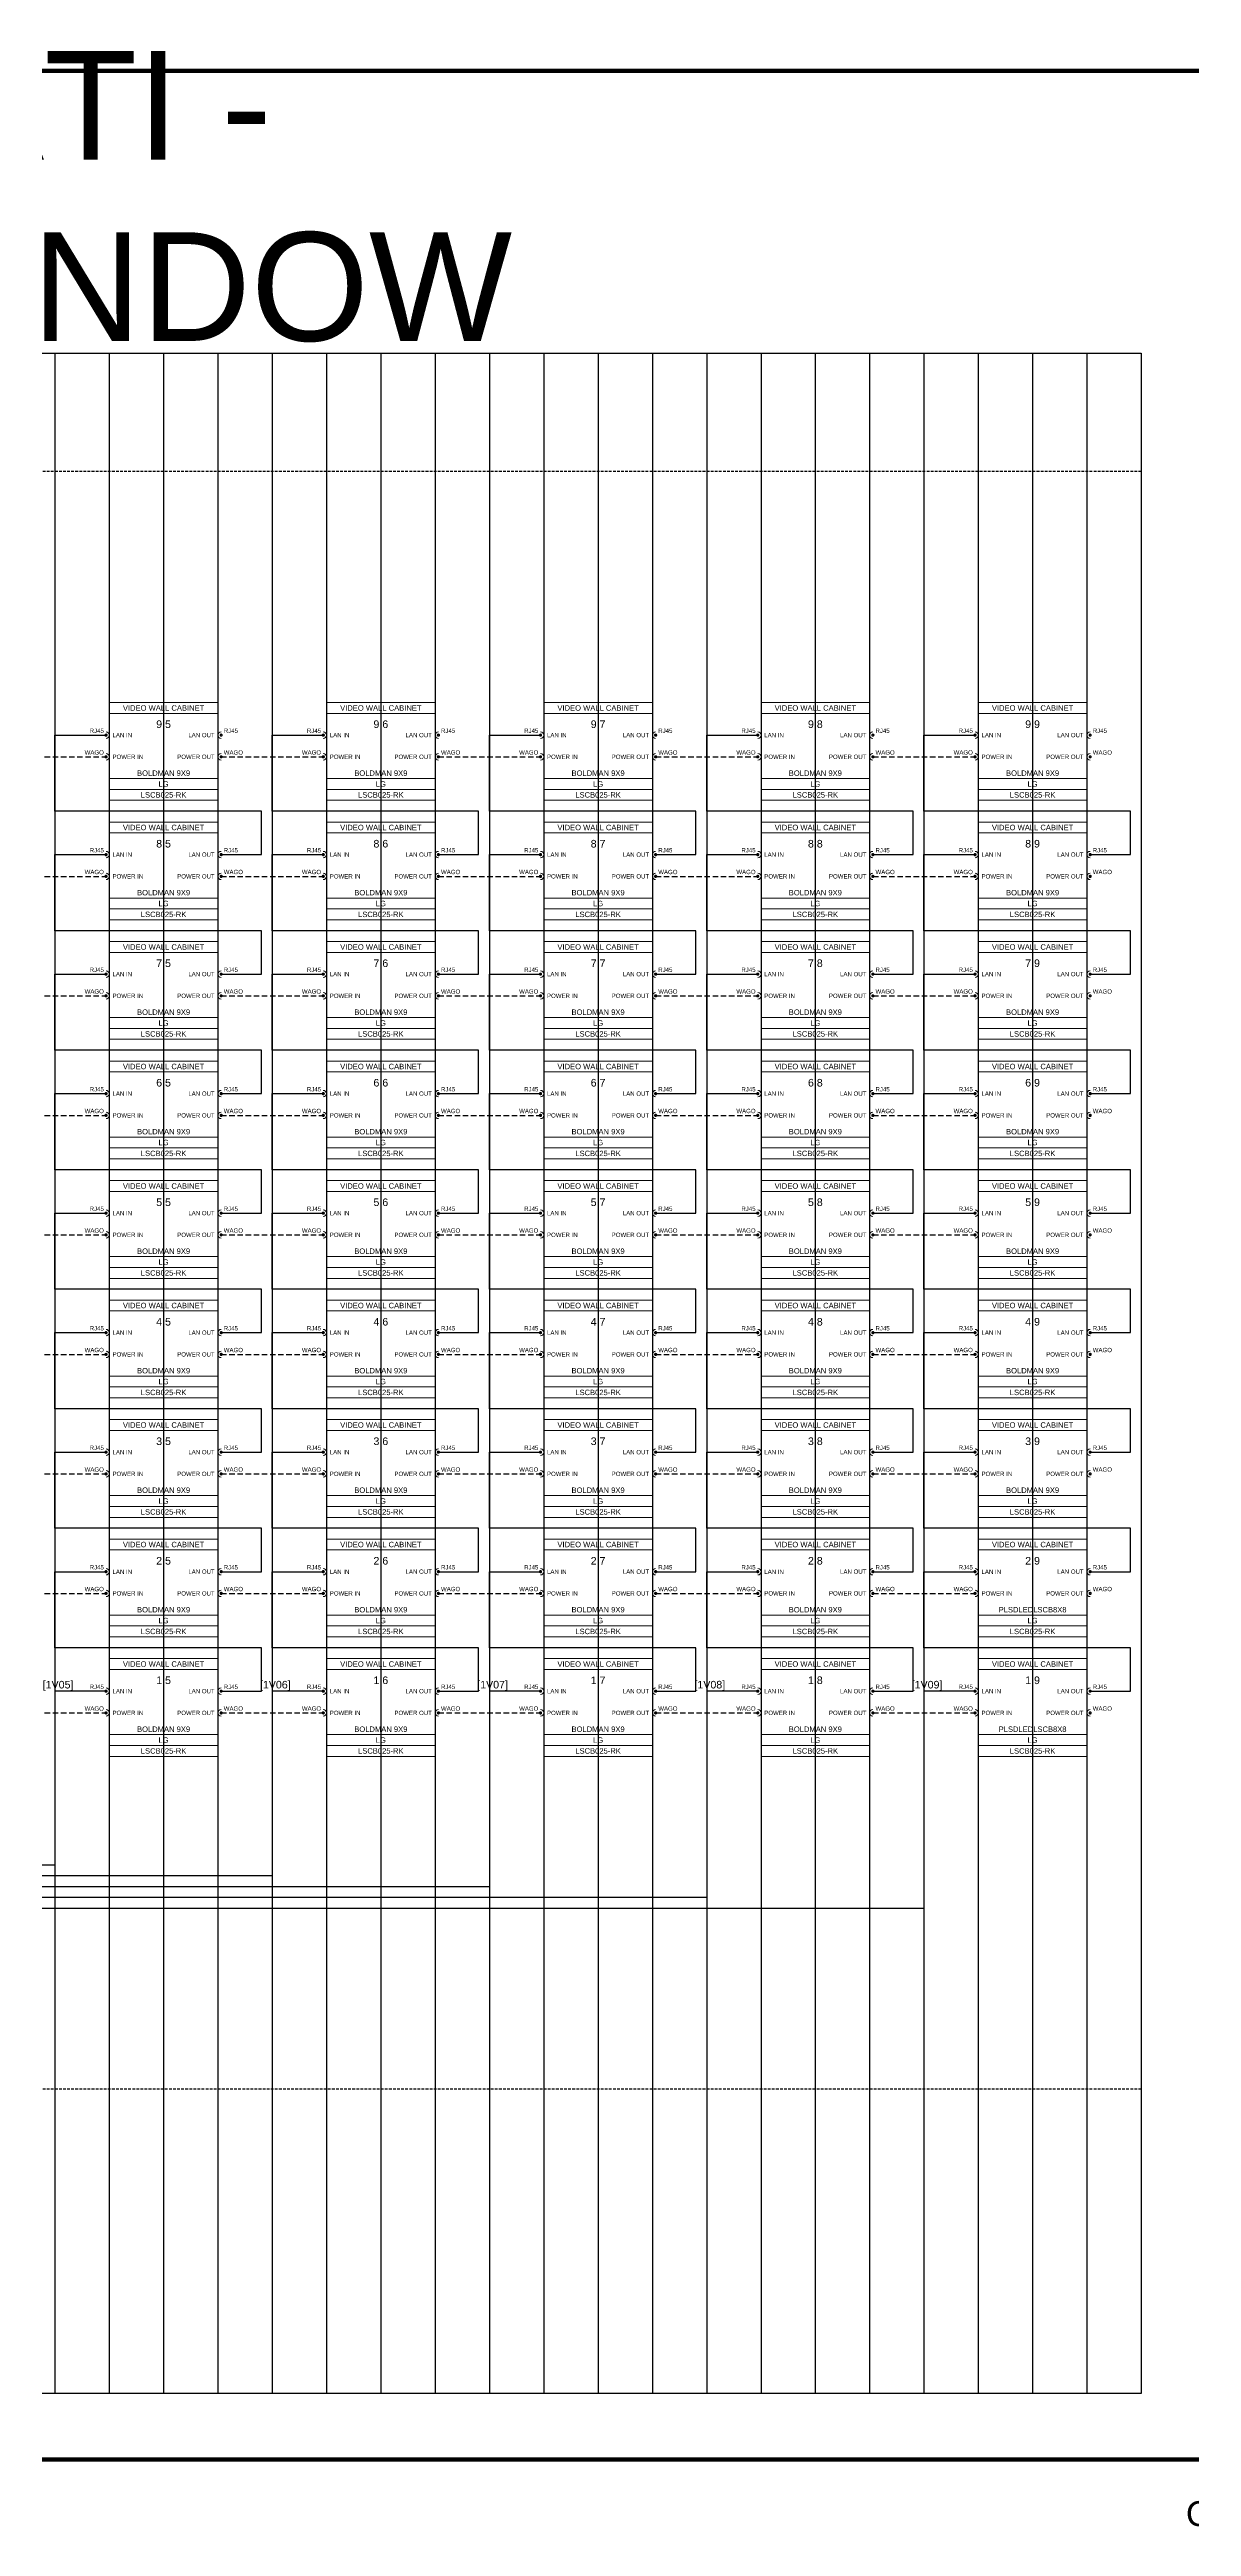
# Model space of a CAD drawing. Header units: millimetres. Extents: x -71336 to -35435, y -26189 to 22712.
# Drawn here: x -47948 to -47422, y 4027 to 5167 of the extents above; entities that cross this region are included whole.
import ezdxf
from ezdxf.enums import TextEntityAlignment as Align

# ---------------------------------------------------------------- set-up
doc = ezdxf.new("R2010")
doc.units = ezdxf.units.MM
doc.linetypes.add('DASHED', pattern=[0.75, 0.5, -0.25])
doc.linetypes.add('DASHED2', pattern=[0.375, 0.25, -0.125])
for name, color, linetype in [('SC - 3 Core Flex', 7, 'DASHED'), ('SC - Cat - Red - AV', 1, 'Continuous'), ('SC - Text', 7, 'Continuous')]:
    doc.layers.add(name, color=color, linetype=linetype)
doc.layers.add('SC - Equipment', color=7, linetype='Continuous', lineweight=13)
doc.layers.add('SC - Titlesheet - Model', color=250, linetype='Continuous', plot=False)
doc.layers.add('SC - Xlines', color=252, linetype='Continuous', plot=False)
doc.styles.add('ARIAL', font='arial.ttf')
doc.styles.get("Standard").update_dxf_attribs({"font": 'arial.ttf', "height": 35})

# ---------------------------------------------------------------- blocks, each defined once
blk = doc.blocks.new('*U189')
at = {"layer": 'SC - Titlesheet - Model', "color": 6, "ltscale": 5, "const_width": 1}
blk.add_lwpolyline([(-365.5, -287), (365.5, -287), (365.5, 287), (-365.5, 287)], close=True, dxfattribs=at)
at = {"ltscale": 5, "style": 'ARIAL'}
blk.add_text('Omissions:', height=6, dxfattribs=at).set_placement((365.5, -297), align=Align.TOP_RIGHT)
at = {"layer": 'SC - Titlesheet - Model', "color": 5, "lineweight": 30, "ltscale": 5, "flags": 104}
blk.add_attdef('ADDITIONS', text='', height=5, dxfattribs=at).set_placement((-365.5, -312), align=Align.TOP_LEFT)
blk.add_attdef('CHANGES', text='', height=5, dxfattribs=at).set_placement((0, -312), align=Align.TOP_CENTER)
blk.add_attdef('OMISSIONS', text='', height=5, dxfattribs=at).set_placement((365.5, -312), align=Align.TOP_RIGHT)
blk = doc.blocks.new('LG LSCB025-RK - SCHEMATIC')
at = {"layer": 'SC - Equipment'}
for p, q in [((-25, 0), (25, 0)), ((-25, -45), (-25, 0)), ((25, 0), (25, -45)), ((25, -5), (-25, -5)), ((25, -35), (-25, -35)), ((25, -35), (-25, -35)), ((25, -40), (-25, -40)), ((25, -40), (-25, -40)), ((25, -40), (-25, -40)), ((25, -45), (-25, -45))]:
    blk.add_line(p, q, dxfattribs=at)
at = {"layer": 'SC - Equipment', "const_width": 0.7}
for points in [[(-26.1, -15, 1), (-26.9, -15, 1)], [(26.1, -15, -1), (26.9, -15, -1)], [(-26.1, -25, 1), (-26.9, -25, 1)], [(26.1, -25, -1), (26.9, -25, -1)]]:
    blk.add_lwpolyline(points, format="xyb", close=True, dxfattribs=at)
at = {"layer": 'SC - Equipment'}
for centre, start, end in [((-26.5, -15), 270, 90), ((26.5, -15), 90, 270), ((-26.5, -25), 270, 90), ((26.5, -25), 90, 270)]:
    blk.add_arc(centre, 1.5, start, end, dxfattribs=at)
at = {"ltscale": 5}
for tag, p in [('DESCRIPTION', (0, -2.5)), ('BRACKET', (0, -32.5)), ('MODEL', (0, -42.5)), ('MAKE', (0, -37.5))]:
    blk.add_attdef(tag, text='', height=2.5, dxfattribs=at).set_placement(p, align=Align.MIDDLE_CENTER)
at = {"ltscale": 5, "flags": 1}
for tag, p in [('ROOM_TYPE', (45, -5)), ('LOCATION', (45, -10)), ('RACK_EQUIPMENT_(Y/N)', (45, -15)), ('IP_(Y/N)', (45, -30)), ('POE(WATT)', (45, -35)), ('AMP(@240V)', (45, -40)), ('WATT', (45, -45)), ('WEIGHT(KG)', (45, -55)), ('BTU/H', (45, -50)), ('TRANSFORMER_TAPS', (45, -60))]:
    blk.add_attdef(tag, p, '', height=2.5, dxfattribs=at)
at = {"layer": 'SC - Equipment', "ltscale": 5, "char_height": 2}
for s, insert, width, attachment_point in [('WAGO', (-27.5, -23), 5.774, 6), ('RJ45', (-27.5, -13), 5.774, 6), ('LAN IN', (-23.5, -15), 23.5, 4), ('LAN OUT', (23.5, -15), 23.5, 6), ('WAGO', (27.7, -23), 3.746, 4), ('RJ45', (27.7, -13), 3.746, 4), ('POWER IN', (-23.5, -25), 23.5, 4), ('POWER OUT', (23.5, -25), 23.5, 6)]:
    blk.add_mtext(s, dxfattribs=dict(at, insert=insert, width=width, attachment_point=attachment_point))

msp = doc.modelspace()

# ---------------------------------------------------------------- linework, layer by layer
at = {"color": 31, "linetype": 'DASHED2', "ltscale": 5}
for p, q in [((-47445.154, 4972.302), (-48495.154, 4972.304)), ((-47445.154, 4227.852), (-48495.155, 4227.852))]:
    msp.add_line(p, q, dxfattribs=at)
at = {"layer": 'SC - 3 Core Flex', "ltscale": 5}
for points in [[(-47968.654, 4841.032), (-47921.654, 4841.032)], [(-47868.654, 4841.032), (-47821.654, 4841.032)], [(-47768.654, 4841.032), (-47721.654, 4841.032)], [(-47668.654, 4841.032), (-47621.654, 4841.032)], [(-47568.654, 4841.032), (-47521.654, 4841.032)], [(-47968.654, 4786.032), (-47921.654, 4786.032)], [(-47868.654, 4786.032), (-47821.654, 4786.032)], [(-47768.654, 4786.032), (-47721.654, 4786.032)], [(-47668.654, 4786.032), (-47621.654, 4786.032)], [(-47568.654, 4786.032), (-47521.654, 4786.032)], [(-47968.654, 4731.032), (-47921.654, 4731.032)], [(-47868.654, 4731.032), (-47821.654, 4731.032)], [(-47768.654, 4731.032), (-47721.654, 4731.032)], [(-47668.654, 4731.032), (-47621.654, 4731.032)], [(-47568.654, 4731.032), (-47521.654, 4731.032)], [(-47968.654, 4676.032), (-47921.654, 4676.032)], [(-47868.654, 4676.032), (-47821.654, 4676.032)], [(-47768.654, 4676.032), (-47721.654, 4676.032)], [(-47668.654, 4676.032), (-47621.654, 4676.032)], [(-47568.654, 4676.032), (-47521.654, 4676.032)], [(-47968.654, 4621.032), (-47921.654, 4621.032)], [(-47868.654, 4621.032), (-47821.654, 4621.032)], [(-47768.654, 4621.032), (-47721.654, 4621.032)], [(-47668.654, 4621.032), (-47621.654, 4621.032)], [(-47568.654, 4621.032), (-47521.654, 4621.032)], [(-47968.654, 4566.032), (-47921.654, 4566.032)], [(-47868.654, 4566.032), (-47821.654, 4566.032)], [(-47768.654, 4566.032), (-47721.654, 4566.032)], [(-47668.654, 4566.032), (-47621.654, 4566.032)], [(-47568.654, 4566.032), (-47521.654, 4566.032)], [(-47968.654, 4511.032), (-47921.654, 4511.032)], [(-47868.654, 4511.032), (-47821.654, 4511.032)], [(-47768.654, 4511.032), (-47721.654, 4511.032)], [(-47668.654, 4511.032), (-47621.654, 4511.032)], [(-47568.654, 4511.032), (-47521.654, 4511.032)], [(-47968.654, 4456.032), (-47921.654, 4456.032)], [(-47868.654, 4456.032), (-47821.654, 4456.032)], [(-47768.654, 4456.032), (-47721.654, 4456.032)], [(-47668.654, 4456.032), (-47621.654, 4456.032)], [(-47568.654, 4456.032), (-47521.654, 4456.032)], [(-47968.654, 4401.032), (-47921.654, 4401.032)], [(-47868.654, 4401.032), (-47821.654, 4401.032)], [(-47768.654, 4401.032), (-47721.654, 4401.032)], [(-47668.654, 4401.032), (-47621.654, 4401.032)], [(-47568.654, 4401.032), (-47521.654, 4401.032)]]:
    msp.add_lwpolyline(points, dxfattribs=at)
at = {"layer": 'SC - Cat - Red - AV', "ltscale": 5}
for points in [[(-47868.654, 4796.032), (-47850.154, 4796.032), (-47850.154, 4816.032), (-47945.154, 4816.032), (-47945.154, 4851.032), (-47921.654, 4851.032)], [(-47768.654, 4796.032), (-47750.154, 4796.032), (-47750.154, 4816.032), (-47845.154, 4816.032), (-47845.154, 4851.032), (-47821.654, 4851.032)], [(-47668.654, 4796.032), (-47650.154, 4796.032), (-47650.154, 4816.032), (-47745.154, 4816.032), (-47745.154, 4851.032), (-47721.654, 4851.032)], [(-47568.654, 4796.032), (-47550.154, 4796.032), (-47550.154, 4816.032), (-47645.154, 4816.032), (-47645.154, 4851.032), (-47621.654, 4851.032)], [(-47468.654, 4796.032), (-47450.154, 4796.032), (-47450.154, 4816.032), (-47545.154, 4816.032), (-47545.154, 4851.032), (-47521.654, 4851.032)], [(-47868.654, 4741.032), (-47850.154, 4741.032), (-47850.154, 4761.032), (-47945.154, 4761.032), (-47945.154, 4796.032), (-47921.654, 4796.032)], [(-47768.654, 4741.032), (-47750.154, 4741.032), (-47750.154, 4761.032), (-47845.154, 4761.032), (-47845.154, 4796.032), (-47821.654, 4796.032)], [(-47668.654, 4741.032), (-47650.154, 4741.032), (-47650.154, 4761.032), (-47745.154, 4761.032), (-47745.154, 4796.032), (-47721.654, 4796.032)], [(-47568.654, 4741.032), (-47550.154, 4741.032), (-47550.154, 4761.032), (-47645.154, 4761.032), (-47645.154, 4796.032), (-47621.654, 4796.032)], [(-47468.654, 4741.032), (-47450.154, 4741.032), (-47450.154, 4761.032), (-47545.154, 4761.032), (-47545.154, 4796.032), (-47521.654, 4796.032)], [(-47868.654, 4686.032), (-47850.154, 4686.032), (-47850.154, 4706.032), (-47945.154, 4706.032), (-47945.154, 4741.032), (-47921.654, 4741.032)], [(-47768.654, 4686.032), (-47750.154, 4686.032), (-47750.154, 4706.032), (-47845.154, 4706.032), (-47845.154, 4741.032), (-47821.654, 4741.032)], [(-47668.654, 4686.032), (-47650.154, 4686.032), (-47650.154, 4706.032), (-47745.154, 4706.032), (-47745.154, 4741.032), (-47721.654, 4741.032)], [(-47568.654, 4686.032), (-47550.154, 4686.032), (-47550.154, 4706.032), (-47645.154, 4706.032), (-47645.154, 4741.032), (-47621.654, 4741.032)], [(-47468.654, 4686.032), (-47450.154, 4686.032), (-47450.154, 4706.032), (-47545.154, 4706.032), (-47545.154, 4741.032), (-47521.654, 4741.032)], [(-47868.654, 4631.032), (-47850.154, 4631.032), (-47850.154, 4651.032), (-47945.154, 4651.032), (-47945.154, 4686.032), (-47921.654, 4686.032)], [(-47768.654, 4631.032), (-47750.154, 4631.032), (-47750.154, 4651.032), (-47845.154, 4651.032), (-47845.154, 4686.032), (-47821.654, 4686.032)], [(-47668.654, 4631.032), (-47650.154, 4631.032), (-47650.154, 4651.032), (-47745.154, 4651.032), (-47745.154, 4686.032), (-47721.654, 4686.032)], [(-47568.654, 4631.032), (-47550.154, 4631.032), (-47550.154, 4651.032), (-47645.154, 4651.032), (-47645.154, 4686.032), (-47621.654, 4686.032)], [(-47468.654, 4631.032), (-47450.154, 4631.032), (-47450.154, 4651.032), (-47545.154, 4651.032), (-47545.154, 4686.032), (-47521.654, 4686.032)], [(-47868.654, 4576.032), (-47850.154, 4576.032), (-47850.154, 4596.032), (-47945.154, 4596.032), (-47945.154, 4631.032), (-47921.654, 4631.032)], [(-47768.654, 4576.032), (-47750.154, 4576.032), (-47750.154, 4596.032), (-47845.154, 4596.032), (-47845.154, 4631.032), (-47821.654, 4631.032)], [(-47668.654, 4576.032), (-47650.154, 4576.032), (-47650.154, 4596.032), (-47745.154, 4596.032), (-47745.154, 4631.032), (-47721.654, 4631.032)], [(-47568.654, 4576.032), (-47550.154, 4576.032), (-47550.154, 4596.032), (-47645.154, 4596.032), (-47645.154, 4631.032), (-47621.654, 4631.032)], [(-47468.654, 4576.032), (-47450.154, 4576.032), (-47450.154, 4596.032), (-47545.154, 4596.032), (-47545.154, 4631.032), (-47521.654, 4631.032)], [(-47868.654, 4521.032), (-47850.154, 4521.032), (-47850.154, 4541.032), (-47945.154, 4541.032), (-47945.154, 4576.032), (-47921.654, 4576.032)], [(-47768.654, 4521.032), (-47750.154, 4521.032), (-47750.154, 4541.032), (-47845.154, 4541.032), (-47845.154, 4576.032), (-47821.654, 4576.032)], [(-47668.654, 4521.032), (-47650.154, 4521.032), (-47650.154, 4541.032), (-47745.154, 4541.032), (-47745.154, 4576.032), (-47721.654, 4576.032)], [(-47568.654, 4521.032), (-47550.154, 4521.032), (-47550.154, 4541.032), (-47645.154, 4541.032), (-47645.154, 4576.032), (-47621.654, 4576.032)], [(-47468.654, 4521.032), (-47450.154, 4521.032), (-47450.154, 4541.032), (-47545.154, 4541.032), (-47545.154, 4576.032), (-47521.654, 4576.032)], [(-47868.654, 4466.032), (-47850.154, 4466.032), (-47850.154, 4486.032), (-47945.154, 4486.032), (-47945.154, 4521.032), (-47921.654, 4521.032)], [(-47768.654, 4466.032), (-47750.154, 4466.032), (-47750.154, 4486.032), (-47845.154, 4486.032), (-47845.154, 4521.032), (-47821.654, 4521.032)], [(-47668.654, 4466.032), (-47650.154, 4466.032), (-47650.154, 4486.032), (-47745.154, 4486.032), (-47745.154, 4521.032), (-47721.654, 4521.032)], [(-47568.654, 4466.032), (-47550.154, 4466.032), (-47550.154, 4486.032), (-47645.154, 4486.032), (-47645.154, 4521.032), (-47621.654, 4521.032)], [(-47468.654, 4466.032), (-47450.154, 4466.032), (-47450.154, 4486.032), (-47545.154, 4486.032), (-47545.154, 4521.032), (-47521.654, 4521.032)], [(-47868.654, 4411.032), (-47850.154, 4411.032), (-47850.154, 4431.032), (-47945.154, 4431.032), (-47945.154, 4466.032), (-47921.654, 4466.032)], [(-47768.654, 4411.032), (-47750.154, 4411.032), (-47750.154, 4431.032), (-47845.154, 4431.032), (-47845.154, 4466.032), (-47821.654, 4466.032)], [(-47668.654, 4411.032), (-47650.154, 4411.032), (-47650.154, 4431.032), (-47745.154, 4431.032), (-47745.154, 4466.032), (-47721.654, 4466.032)], [(-47568.654, 4411.032), (-47550.154, 4411.032), (-47550.154, 4431.032), (-47645.154, 4431.032), (-47645.154, 4466.032), (-47621.654, 4466.032)], [(-47468.654, 4411.032), (-47450.154, 4411.032), (-47450.154, 4431.032), (-47545.154, 4431.032), (-47545.154, 4466.032), (-47521.654, 4466.032)], [(-47921.654, 4411.032), (-47945.154, 4411.032), (-47945.154, 4331.032), (-48445.154, 4331.032)], [(-47821.654, 4411.032), (-47845.154, 4411.032), (-47845.154, 4326.032), (-48445.154, 4326.032)], [(-47721.654, 4411.032), (-47745.154, 4411.032), (-47745.154, 4321.032), (-48445.154, 4321.032)], [(-47621.654, 4411.032), (-47645.154, 4411.032), (-47645.154, 4316.032), (-48445.154, 4316.032)], [(-47521.654, 4411.031), (-47545.154, 4411.031), (-47545.154, 4311.031), (-48445.154, 4311.031)]]:
    msp.add_lwpolyline(points, dxfattribs=at)
at = {"layer": 'SC - Xlines', "ltscale": 5, "transparency": 33554687}
msp.add_lwpolyline([(-48645.154, 5026.75), (-47445.154, 5026.744), (-47445.154, 4087.847), (-48645.154, 4087.854)], close=True, dxfattribs=at)
at = {"layer": 'SC - Xlines', "ltscale": 5}
for points in [[(-47945.154, 5026.747), (-47945.154, 4087.849)], [(-47895.154, 5026.747), (-47895.154, 4087.849)], [(-47845.154, 5026.747), (-47845.154, 4087.849)], [(-47795.154, 5026.747), (-47795.154, 4087.849)], [(-47745.154, 5026.747), (-47745.154, 4087.849)], [(-47695.154, 5026.747), (-47695.154, 4087.849)], [(-47645.154, 5026.747), (-47645.154, 4087.849)], [(-47595.154, 5026.747), (-47595.154, 4087.849)], [(-47545.154, 5026.747), (-47545.154, 4087.849)], [(-47495.154, 5026.747), (-47495.154, 4087.849)]]:
    msp.add_lwpolyline(points, dxfattribs=at)
at = {"layer": 'SC - Xlines', "color": 250, "ltscale": 5}
for points in [[(-47920.154, 5026.745), (-47920.154, 4087.849)], [(-47870.154, 5026.745), (-47870.154, 4087.849)], [(-47820.154, 5026.745), (-47820.154, 4087.849)], [(-47770.154, 5026.745), (-47770.154, 4087.849)], [(-47720.154, 5026.745), (-47720.154, 4087.849)], [(-47670.154, 5026.745), (-47670.154, 4087.849)], [(-47620.154, 5026.745), (-47620.154, 4087.849)], [(-47570.154, 5026.745), (-47570.154, 4087.849)], [(-47520.154, 5026.745), (-47520.154, 4087.849)], [(-47470.154, 5026.744), (-47470.154, 4087.849)]]:
    msp.add_lwpolyline(points, dxfattribs=at)

# ---------------------------------------------------------------- block references
at = {"xscale": 1.915184678522737, "yscale": 1.915184678522737, "zscale": 1.915184678522737}
msp.add_blockref('*U189', (-48045.154, 4607.083), dxfattribs=at)
at = {"ltscale": 5}
for p, values in [((-47895.154, 4866.032), {'DESCRIPTION': 'VIDEO WALL CABINET', 'MAKE': 'LG', 'MODEL': 'LSCB025-RK', 'BRACKET': 'BOLDMAN 9X9'}), ((-47795.154, 4866.032), {'DESCRIPTION': 'VIDEO WALL CABINET', 'MAKE': 'LG', 'MODEL': 'LSCB025-RK', 'BRACKET': 'BOLDMAN 9X9'}), ((-47695.154, 4866.032), {'DESCRIPTION': 'VIDEO WALL CABINET', 'MAKE': 'LG', 'MODEL': 'LSCB025-RK', 'BRACKET': 'BOLDMAN 9X9'}), ((-47595.154, 4866.032), {'DESCRIPTION': 'VIDEO WALL CABINET', 'MAKE': 'LG', 'MODEL': 'LSCB025-RK', 'BRACKET': 'BOLDMAN 9X9'}), ((-47495.154, 4866.032), {'DESCRIPTION': 'VIDEO WALL CABINET', 'MAKE': 'LG', 'MODEL': 'LSCB025-RK', 'BRACKET': 'BOLDMAN 9X9'}), ((-47895.154, 4811.032), {'DESCRIPTION': 'VIDEO WALL CABINET', 'MAKE': 'LG', 'MODEL': 'LSCB025-RK', 'BRACKET': 'BOLDMAN 9X9'}), ((-47795.154, 4811.032), {'DESCRIPTION': 'VIDEO WALL CABINET', 'MAKE': 'LG', 'MODEL': 'LSCB025-RK', 'BRACKET': 'BOLDMAN 9X9'}), ((-47695.154, 4811.032), {'DESCRIPTION': 'VIDEO WALL CABINET', 'MAKE': 'LG', 'MODEL': 'LSCB025-RK', 'BRACKET': 'BOLDMAN 9X9'}), ((-47595.154, 4811.032), {'DESCRIPTION': 'VIDEO WALL CABINET', 'MAKE': 'LG', 'MODEL': 'LSCB025-RK', 'BRACKET': 'BOLDMAN 9X9'}), ((-47495.154, 4811.032), {'DESCRIPTION': 'VIDEO WALL CABINET', 'MAKE': 'LG', 'MODEL': 'LSCB025-RK', 'BRACKET': 'BOLDMAN 9X9'}), ((-47895.154, 4756.032), {'DESCRIPTION': 'VIDEO WALL CABINET', 'MAKE': 'LG', 'MODEL': 'LSCB025-RK', 'BRACKET': 'BOLDMAN 9X9'}), ((-47795.154, 4756.032), {'DESCRIPTION': 'VIDEO WALL CABINET', 'MAKE': 'LG', 'MODEL': 'LSCB025-RK', 'BRACKET': 'BOLDMAN 9X9'}), ((-47695.154, 4756.032), {'DESCRIPTION': 'VIDEO WALL CABINET', 'MAKE': 'LG', 'MODEL': 'LSCB025-RK', 'BRACKET': 'BOLDMAN 9X9'}), ((-47595.154, 4756.032), {'DESCRIPTION': 'VIDEO WALL CABINET', 'MAKE': 'LG', 'MODEL': 'LSCB025-RK', 'BRACKET': 'BOLDMAN 9X9'}), ((-47495.154, 4756.032), {'DESCRIPTION': 'VIDEO WALL CABINET', 'MAKE': 'LG', 'MODEL': 'LSCB025-RK', 'BRACKET': 'BOLDMAN 9X9'}), ((-47895.154, 4701.032), {'DESCRIPTION': 'VIDEO WALL CABINET', 'MAKE': 'LG', 'MODEL': 'LSCB025-RK', 'BRACKET': 'BOLDMAN 9X9'}), ((-47795.154, 4701.032), {'DESCRIPTION': 'VIDEO WALL CABINET', 'MAKE': 'LG', 'MODEL': 'LSCB025-RK', 'BRACKET': 'BOLDMAN 9X9'}), ((-47695.154, 4701.032), {'DESCRIPTION': 'VIDEO WALL CABINET', 'MAKE': 'LG', 'MODEL': 'LSCB025-RK', 'BRACKET': 'BOLDMAN 9X9'}), ((-47595.154, 4701.032), {'DESCRIPTION': 'VIDEO WALL CABINET', 'MAKE': 'LG', 'MODEL': 'LSCB025-RK', 'BRACKET': 'BOLDMAN 9X9'}), ((-47495.154, 4701.032), {'DESCRIPTION': 'VIDEO WALL CABINET', 'MAKE': 'LG', 'MODEL': 'LSCB025-RK', 'BRACKET': 'BOLDMAN 9X9'}), ((-47895.154, 4646.032), {'DESCRIPTION': 'VIDEO WALL CABINET', 'MAKE': 'LG', 'MODEL': 'LSCB025-RK', 'BRACKET': 'BOLDMAN 9X9'}), ((-47795.154, 4646.032), {'DESCRIPTION': 'VIDEO WALL CABINET', 'MAKE': 'LG', 'MODEL': 'LSCB025-RK', 'BRACKET': 'BOLDMAN 9X9'}), ((-47695.154, 4646.032), {'DESCRIPTION': 'VIDEO WALL CABINET', 'MAKE': 'LG', 'MODEL': 'LSCB025-RK', 'BRACKET': 'BOLDMAN 9X9'}), ((-47595.154, 4646.032), {'DESCRIPTION': 'VIDEO WALL CABINET', 'MAKE': 'LG', 'MODEL': 'LSCB025-RK', 'BRACKET': 'BOLDMAN 9X9'}), ((-47495.154, 4646.032), {'DESCRIPTION': 'VIDEO WALL CABINET', 'MAKE': 'LG', 'MODEL': 'LSCB025-RK', 'BRACKET': 'BOLDMAN 9X9'}), ((-47895.154, 4591.032), {'DESCRIPTION': 'VIDEO WALL CABINET', 'MAKE': 'LG', 'MODEL': 'LSCB025-RK', 'BRACKET': 'BOLDMAN 9X9'}), ((-47795.154, 4591.032), {'DESCRIPTION': 'VIDEO WALL CABINET', 'MAKE': 'LG', 'MODEL': 'LSCB025-RK', 'BRACKET': 'BOLDMAN 9X9'}), ((-47695.154, 4591.032), {'DESCRIPTION': 'VIDEO WALL CABINET', 'MAKE': 'LG', 'MODEL': 'LSCB025-RK', 'BRACKET': 'BOLDMAN 9X9'}), ((-47595.154, 4591.032), {'DESCRIPTION': 'VIDEO WALL CABINET', 'MAKE': 'LG', 'MODEL': 'LSCB025-RK', 'BRACKET': 'BOLDMAN 9X9'}), ((-47495.154, 4591.032), {'DESCRIPTION': 'VIDEO WALL CABINET', 'MAKE': 'LG', 'MODEL': 'LSCB025-RK', 'BRACKET': 'BOLDMAN 9X9'}), ((-47895.154, 4536.032), {'DESCRIPTION': 'VIDEO WALL CABINET', 'MAKE': 'LG', 'MODEL': 'LSCB025-RK', 'BRACKET': 'BOLDMAN 9X9'}), ((-47795.154, 4536.032), {'DESCRIPTION': 'VIDEO WALL CABINET', 'MAKE': 'LG', 'MODEL': 'LSCB025-RK', 'BRACKET': 'BOLDMAN 9X9'}), ((-47695.154, 4536.032), {'DESCRIPTION': 'VIDEO WALL CABINET', 'MAKE': 'LG', 'MODEL': 'LSCB025-RK', 'BRACKET': 'BOLDMAN 9X9'}), ((-47595.154, 4536.032), {'DESCRIPTION': 'VIDEO WALL CABINET', 'MAKE': 'LG', 'MODEL': 'LSCB025-RK', 'BRACKET': 'BOLDMAN 9X9'}), ((-47495.154, 4536.032), {'DESCRIPTION': 'VIDEO WALL CABINET', 'MAKE': 'LG', 'MODEL': 'LSCB025-RK', 'BRACKET': 'BOLDMAN 9X9'}), ((-47895.154, 4481.032), {'DESCRIPTION': 'VIDEO WALL CABINET', 'MAKE': 'LG', 'MODEL': 'LSCB025-RK', 'BRACKET': 'BOLDMAN 9X9'}), ((-47795.154, 4481.032), {'DESCRIPTION': 'VIDEO WALL CABINET', 'MAKE': 'LG', 'MODEL': 'LSCB025-RK', 'BRACKET': 'BOLDMAN 9X9'}), ((-47695.154, 4481.032), {'DESCRIPTION': 'VIDEO WALL CABINET', 'MAKE': 'LG', 'MODEL': 'LSCB025-RK', 'BRACKET': 'BOLDMAN 9X9'}), ((-47595.154, 4481.032), {'DESCRIPTION': 'VIDEO WALL CABINET', 'MAKE': 'LG', 'MODEL': 'LSCB025-RK', 'BRACKET': 'BOLDMAN 9X9'}), ((-47495.154, 4481.032), {'DESCRIPTION': 'VIDEO WALL CABINET', 'MAKE': 'LG', 'MODEL': 'LSCB025-RK', 'BRACKET': 'PLSDLEDLSCB8X8'}), ((-47895.154, 4426.032), {'DESCRIPTION': 'VIDEO WALL CABINET', 'MAKE': 'LG', 'MODEL': 'LSCB025-RK', 'BRACKET': 'BOLDMAN 9X9'}), ((-47795.154, 4426.032), {'DESCRIPTION': 'VIDEO WALL CABINET', 'MAKE': 'LG', 'MODEL': 'LSCB025-RK', 'BRACKET': 'BOLDMAN 9X9'}), ((-47695.154, 4426.032), {'DESCRIPTION': 'VIDEO WALL CABINET', 'MAKE': 'LG', 'MODEL': 'LSCB025-RK', 'BRACKET': 'BOLDMAN 9X9'}), ((-47595.154, 4426.032), {'DESCRIPTION': 'VIDEO WALL CABINET', 'MAKE': 'LG', 'MODEL': 'LSCB025-RK', 'BRACKET': 'BOLDMAN 9X9'}), ((-47495.154, 4426.032), {'DESCRIPTION': 'VIDEO WALL CABINET', 'MAKE': 'LG', 'MODEL': 'LSCB025-RK', 'BRACKET': 'PLSDLEDLSCB8X8'})]:
    msp.add_blockref('LG LSCB025-RK - SCHEMATIC', p, dxfattribs=at).add_auto_attribs(values)

# ---------------------------------------------------------------- texts
at = {"layer": 'SC - Text', "insert": (-48045.154, 5031.747), "char_height": 50, "attachment_point": 8, "style": 'ARIAL'}
msp.add_mtext('MASERATI - \\PDISPLAY WINDOW', dxfattribs=at)
at = {"layer": 'SC - Text', "char_height": 3.5}
for s, insert, width, attachment_point in [('9:5', (-47895.154, 4856.032), 134.02561, 5), ('9:6', (-47795.154, 4856.032), 134.02561, 5), ('9:7', (-47695.154, 4856.032), 134.02561, 5), ('9:8', (-47595.154, 4856.032), 134.02561, 5), ('9:9', (-47495.154, 4856.032), 134.02561, 5), ('8:5', (-47895.154, 4801.032), 134.02561, 5), ('8:6', (-47795.154, 4801.032), 134.02561, 5), ('8:7', (-47695.154, 4801.032), 134.02561, 5), ('8:8', (-47595.154, 4801.032), 134.02561, 5), ('8:9', (-47495.154, 4801.032), 134.02561, 5), ('7:5', (-47895.154, 4746.032), 134.02561, 5), ('\\pxt22;7:6', (-47795.154, 4746.032), 134.02561, 5), ('7:7', (-47695.154, 4746.032), 134.02561, 5), ('7:8', (-47595.154, 4746.032), 134.02561, 5), ('7:9', (-47495.154, 4746.032), 134.02561, 5), ('6:5', (-47895.154, 4691.032), 134.02561, 5), ('6:6', (-47795.154, 4691.032), 134.02561, 5), ('6:7', (-47695.154, 4691.032), 134.02561, 5), ('6:8', (-47595.154, 4691.032), 134.02561, 5), ('6:9', (-47495.154, 4691.032), 134.02561, 5), ('5:5', (-47895.154, 4636.032), 134.02561, 5), ('5:6', (-47795.154, 4636.032), 134.02561, 5), ('5:7', (-47695.154, 4636.032), 134.02561, 5), ('5:8', (-47595.154, 4636.032), 134.02561, 5), ('5:9', (-47495.154, 4636.032), 134.02561, 5), ('4:5', (-47895.154, 4581.032), 134.02561, 5), ('4:6', (-47795.154, 4581.032), 134.02561, 5), ('4:7', (-47695.154, 4581.032), 134.02561, 5), ('4:8', (-47595.154, 4581.032), 134.02561, 5), ('4:9', (-47495.154, 4581.032), 134.02561, 5), ('3:5', (-47895.154, 4526.032), 134.02561, 5), ('3:6', (-47795.154, 4526.032), 134.02561, 5), ('3:7', (-47695.154, 4526.032), 134.02561, 5), ('3:8', (-47595.154, 4526.032), 134.02561, 5), ('3:9', (-47495.154, 4526.032), 134.02561, 5), ('2:5', (-47895.154, 4471.032), 134.02561, 5), ('2:6', (-47795.154, 4471.032), 134.02561, 5), ('2:7', (-47695.154, 4471.032), 134.02561, 5), ('2:8', (-47595.154, 4471.032), 134.02561, 5), ('2:9', (-47495.154, 4471.032), 134.02561, 5), ('[1V05]', (-47936.654, 4411.232), 14.6761, 9), ('1:5', (-47895.154, 4416.032), 134.02561, 5), ('[1V06]', (-47836.654, 4411.232), 14.6761, 9), ('1:6', (-47795.154, 4416.032), 134.02561, 5), ('[1V07]', (-47736.654, 4411.232), 14.6761, 9), ('1:7', (-47695.154, 4416.032), 134.02561, 5), ('[1V08]', (-47636.654, 4411.232), 14.6761, 9), ('1:8', (-47595.154, 4416.032), 134.02561, 5), ('[1V09]', (-47536.654, 4411.231), 14.6761, 9), ('1:9', (-47495.154, 4416.032), 134.02561, 5)]:
    msp.add_mtext(s, dxfattribs=dict(at, insert=insert, width=width, attachment_point=attachment_point))

doc.saveas('drawing.dxf')
